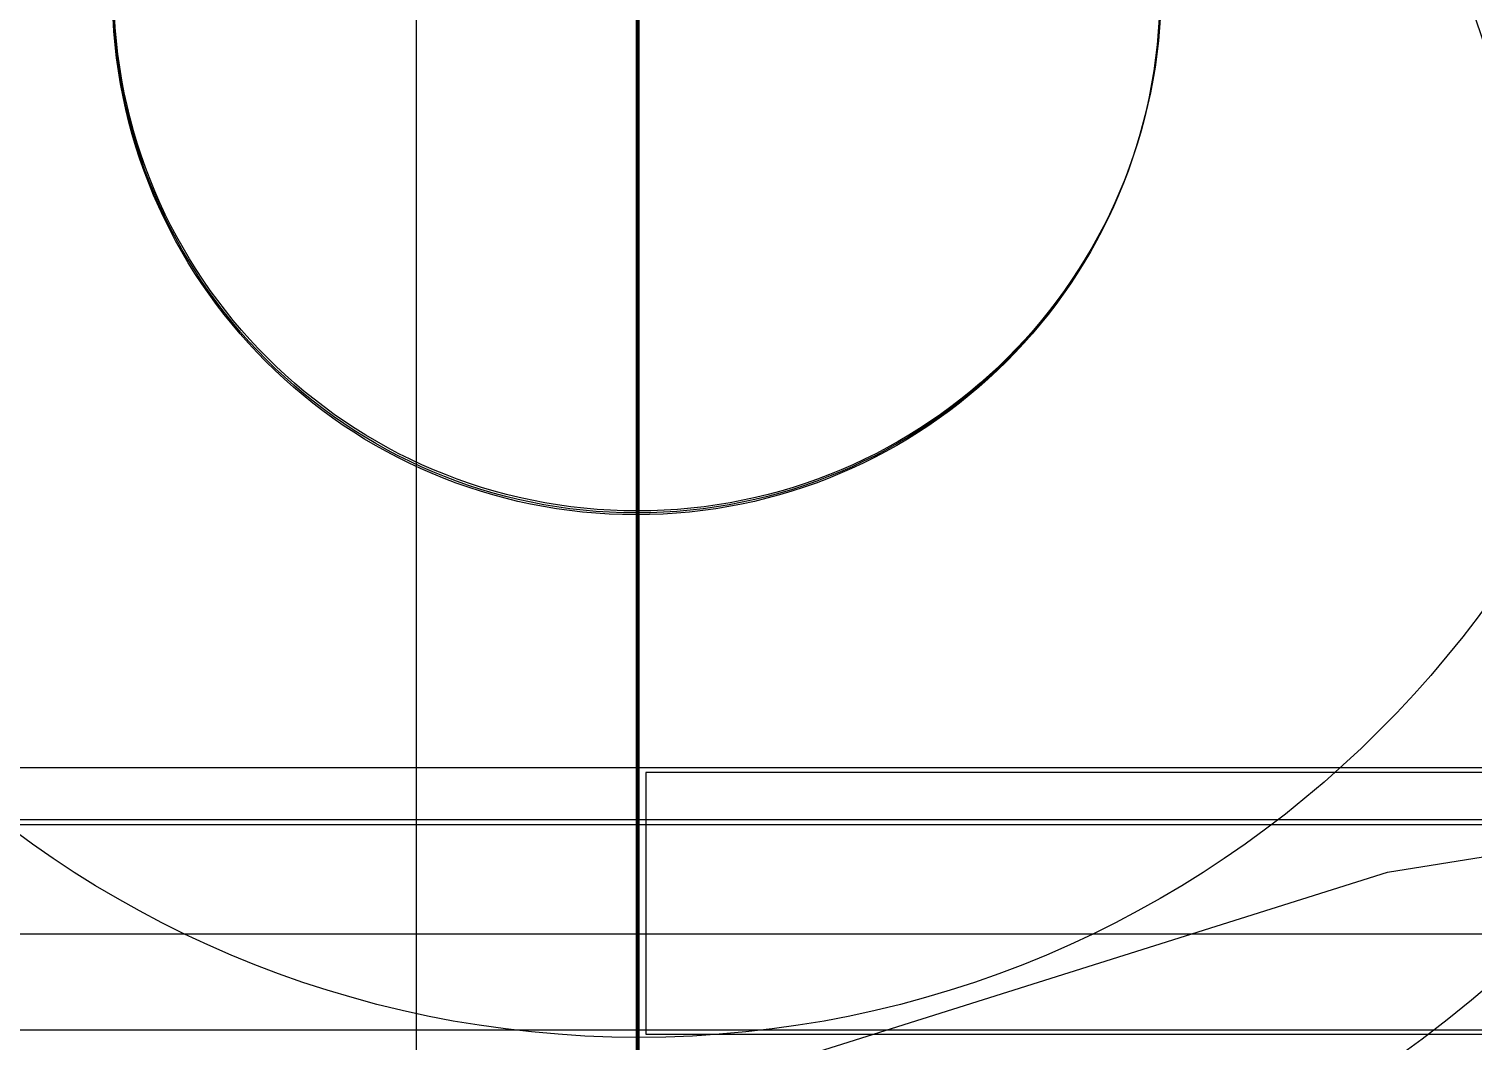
# Model space of a CAD drawing. Extents: x -381 to 213, y -63 to 250.
# Drawn here: x -121.54 to -113.26, y 6.59 to 12.39 of the extents above; entities that cross this region are included whole.
import ezdxf

# ---------------------------------------------------------------- set-up
doc = ezdxf.new("R2010")
doc.units = 0
doc.header["$MEASUREMENT"] = 0
for name, pattern in [('K5LT65535', [0]), ('K5LT_AXLED', [19.5, 15, -1.5, 1.5, -1.5]), ('K5LT_BASIC', [0])]:
    doc.linetypes.add(name, pattern=pattern)
doc.layers.add('Системный слой', color=7, linetype='Continuous')

# ---------------------------------------------------------------- blocks, each defined once
blk = doc.blocks.new('*U')
at = {"layer": 'Системный слой', "color": 30, "linetype": 'K5LT_AXLED'}
for p, q in [((-118.0584, 12.6079), (-118.0584, 3.1079)), ((94.0125, 5.9821), (94.0125, -11.0191)), ((94.0125, 5.9821), (94.0125, -60.5327)), ((94.0125, 5.9821), (94.0125, -11.0191)), ((94.0125, 5.9821), (94.0125, -60.5327)), ((94.0125, 5.9815), (94.0125, -58.5526)), ((94.0125, 5.9815), (94.0125, -62.515)), ((94.0125, 5.9815), (94.0125, -58.5526)), ((94.0125, 5.9815), (94.0125, -62.515)), ((-54.1167, 5.6792), (-54.1167, -7.8208)), ((-54.1167, 5.6792), (-54.1167, -8.3208)), ((-21.5361, -16.1105), (-21.5361, -37.6105)), ((-21.5361, -16.1105), (-21.5361, -36.4105))]:
    blk.add_line(p, q, dxfattribs=at)
at = {"layer": 'Системный слой', "color": 5, "linetype": 'K5LT_BASIC'}
for p, q in [((156.1703, 1.2227), (-168.8297, 1.2227)), ((-168.8297, 1.2227), (-168.8297, -0.2773)), ((-168.8297, -0.2773), (156.1703, -0.2773))]:
    blk.add_line(p, q, dxfattribs=at)
blk = doc.blocks.new('*F')
at = {"layer": 'Системный слой', "color": 5, "linetype": 'K5LT65535'}
for points in [[(64.5961, 19.3288), (64.6218, 7.6219), (81.0879, -5.377), (88.9031, -4.9782), (92.4918, -0.9111), (98.3134, 0.9231), (104.7729, 1.9598), (112.8274, 1.9598), (117.9313, 0.7636), (123.4338, -1.1503)], [(61.3105, -34.1658), (-32.3451, -34.1205), (-47.0824, -29.0939), (-58.6618, -6.9879), (-60.9585, -2.4901), (-65.0735, -0.3848), (-75.9829, 2.1034), (-86.6053, 2.1034), (-95.8879, 2.1034), (-104.0222, -0.3848), (-108.9984, -5.361), (-114.2618, -13.6867), (-130.2432, -13.6867), (-130.2432, 12.1516), (-51.5802, 12.1516), (-42.0105, -15.9834), (-39.4266, -18.5672), (-35.8858, -20.3855), (-31.8666, -21.5338), (54.835, -21.5338), (57.0839, -19.2849), (57.0839, 15.6923), (64.5961, 15.6923), (64.6218, 7.6219)]]:
    blk.add_lwpolyline(points, dxfattribs=at)
at = {"layer": 'Системный слой', "color": 5, "linetype": 'K5LT_BASIC'}
for centre, radius in [((94.0125, 5.9815), 62.5341), ((94.0125, 5.9815), 62.5341), ((94.0125, 5.9815), 37.817), ((94.0125, 5.9815), 37.817), ((94.0125, 5.9815), 31.1925), ((94.0125, 5.9815), 31.1925), ((94.0125, 5.9821), 29.5431), ((94.0125, 5.9821), 29.5431), ((-0.009, -0.1679), 21.15), ((-0.009, -0.1679), 19.8), ((-54.1167, 5.6792), 7.5), ((-54.1167, 5.6792), 6), ((94.0125, 5.9821), 3.0003), ((94.0125, 5.9821), 3.0003), ((-21.5361, -16.1105), 19.5), ((-21.5361, -16.1105), 18.3), ((-21.5361, -16.1105), 3)]:
    blk.add_circle(centre, radius, dxfattribs=at)
at = {"layer": 'Системный слой'}
blk.add_blockref('*U', (0, 0), dxfattribs=at)
blk.add_blockref('*U', (0, 0), dxfattribs=at)
blk.add_blockref('*U', (0, 0), dxfattribs=at)
blk.add_blockref('*U', (0, 0), dxfattribs=at)
blk.add_blockref('*U', (0, 0), dxfattribs=at)
blk.add_blockref('*U', (0, 0), dxfattribs=at)
blk.add_blockref('*U', (0, 0), dxfattribs=at)
blk.add_blockref('*U', (0, 0), dxfattribs=at)
blk.add_blockref('*U', (0, 0), dxfattribs=at)
blk.add_blockref('*U', (0, 0), dxfattribs=at)
blk.add_blockref('*U', (0, 0), dxfattribs=at)
blk.add_blockref('*U', (0, 0), dxfattribs=at)
blk.add_blockref('*U', (0, 0), dxfattribs=at)
blk.add_blockref('*U', (0, 0), dxfattribs=at)
blk.add_blockref('*U', (0, 0), dxfattribs=at)
blk.add_blockref('*U', (0, 0), dxfattribs=at)
blk.add_blockref('*U', (0, 0), dxfattribs=at)
blk.add_blockref('*U', (0, 0), dxfattribs=at)
blk.add_blockref('*U', (0, 0), dxfattribs=at)
blk.add_blockref('*U', (0, 0), dxfattribs=at)
blk.add_blockref('*U', (0, 0), dxfattribs=at)
blk.add_blockref('*U', (0, 0), dxfattribs=at)
blk.add_blockref('*U', (0, 0), dxfattribs=at)
blk.add_blockref('*U', (0, 0), dxfattribs=at)
blk.add_blockref('*U', (0, 0), dxfattribs=at)
blk.add_blockref('*U', (0, 0), dxfattribs=at)
blk.add_blockref('*U', (0, 0), dxfattribs=at)
blk.add_blockref('*U', (0, 0), dxfattribs=at)
blk.add_blockref('*U', (0, 0), dxfattribs=at)
blk.add_blockref('*U', (0, 0), dxfattribs=at)
blk.add_blockref('*U', (0, 0), dxfattribs=at)
blk.add_blockref('*U', (0, 0), dxfattribs=at)
blk.add_blockref('*U', (0, 0), dxfattribs=at)
blk.add_blockref('*U', (0, 0), dxfattribs=at)
blk.add_blockref('*U', (0, 0), dxfattribs=at)
blk.add_blockref('*U', (0, 0), dxfattribs=at)
blk.add_blockref('*U', (0, 0), dxfattribs=at)
blk.add_blockref('*U', (0, 0), dxfattribs=at)
blk.add_blockref('*U', (0, 0), dxfattribs=at)
blk.add_blockref('*U', (0, 0), dxfattribs=at)
blk.add_blockref('*U', (0, 0), dxfattribs=at)
blk.add_blockref('*U', (0, 0), dxfattribs=at)
blk.add_blockref('*U', (0, 0), dxfattribs=at)
blk.add_blockref('*U', (0, 0), dxfattribs=at)
blk.add_blockref('*U', (0, 0), dxfattribs=at)
blk.add_blockref('*U', (0, 0), dxfattribs=at)
blk.add_blockref('*U', (0, 0), dxfattribs=at)
blk.add_blockref('*U', (0, 0), dxfattribs=at)
blk.add_blockref('*U', (0, 0), dxfattribs=at)
blk.add_blockref('*U', (0, 0), dxfattribs=at)
blk.add_blockref('*U', (0, 0), dxfattribs=at)
blk.add_blockref('*U', (0, 0), dxfattribs=at)
blk.add_blockref('*U', (0, 0), dxfattribs=at)
blk.add_blockref('*U', (0, 0), dxfattribs=at)
blk.add_blockref('*U', (0, 0), dxfattribs=at)
blk.add_blockref('*U', (0, 0), dxfattribs=at)
blk.add_blockref('*U', (0, 0), dxfattribs=at)
blk.add_blockref('*U', (0, 0), dxfattribs=at)
blk.add_blockref('*U', (0, 0), dxfattribs=at)
blk.add_blockref('*U', (0, 0), dxfattribs=at)
blk.add_blockref('*U', (0, 0), dxfattribs=at)
blk.add_blockref('*U', (0, 0), dxfattribs=at)
blk.add_blockref('*U', (0, 0), dxfattribs=at)
blk.add_blockref('*U', (0, 0), dxfattribs=at)
blk.add_blockref('*U', (0, 0), dxfattribs=at)
blk.add_blockref('*U', (0, 0), dxfattribs=at)
blk.add_blockref('*U', (0, 0), dxfattribs=at)
blk.add_blockref('*U', (0, 0), dxfattribs=at)
blk.add_blockref('*U', (0, 0), dxfattribs=at)
blk.add_blockref('*U', (0, 0), dxfattribs=at)
blk.add_blockref('*U', (0, 0), dxfattribs=at)
blk.add_blockref('*U', (0, 0), dxfattribs=at)
blk.add_blockref('*U', (0, 0), dxfattribs=at)
blk.add_blockref('*U', (0, 0), dxfattribs=at)
blk.add_blockref('*U', (0, 0), dxfattribs=at)
blk.add_blockref('*U', (0, 0), dxfattribs=at)
blk.add_blockref('*U', (0, 0), dxfattribs=at)
blk.add_blockref('*U', (0, 0), dxfattribs=at)
blk.add_blockref('*U', (0, 0), dxfattribs=at)
blk.add_blockref('*U', (0, 0), dxfattribs=at)
blk.add_blockref('*U', (0, 0), dxfattribs=at)
blk.add_blockref('*U', (0, 0), dxfattribs=at)
blk.add_blockref('*U', (0, 0), dxfattribs=at)
blk.add_blockref('*U', (0, 0), dxfattribs=at)
blk.add_blockref('*U', (0, 0), dxfattribs=at)
blk.add_blockref('*U', (0, 0), dxfattribs=at)
blk.add_blockref('*U', (0, 0), dxfattribs=at)
blk.add_blockref('*U', (0, 0), dxfattribs=at)
blk.add_blockref('*U', (0, 0), dxfattribs=at)
blk.add_blockref('*U', (0, 0), dxfattribs=at)
blk.add_blockref('*U', (0, 0), dxfattribs=at)
blk.add_blockref('*U', (0, 0), dxfattribs=at)
blk.add_blockref('*U', (0, 0), dxfattribs=at)
blk.add_blockref('*U', (0, 0), dxfattribs=at)
blk.add_blockref('*U', (0, 0), dxfattribs=at)
blk.add_blockref('*U', (0, 0), dxfattribs=at)
blk.add_blockref('*U', (0, 0), dxfattribs=at)
blk.add_blockref('*U', (0, 0), dxfattribs=at)
blk.add_blockref('*U', (0, 0), dxfattribs=at)
blk.add_blockref('*U', (0, 0), dxfattribs=at)
blk.add_blockref('*U', (0, 0), dxfattribs=at)
blk.add_blockref('*U', (0, 0), dxfattribs=at)
blk.add_blockref('*U', (0, 0), dxfattribs=at)
blk.add_blockref('*U', (0, 0), dxfattribs=at)
blk.add_blockref('*U', (0, 0), dxfattribs=at)
blk.add_blockref('*U', (0, 0), dxfattribs=at)
blk.add_blockref('*U', (0, 0), dxfattribs=at)
blk.add_blockref('*U', (0, 0), dxfattribs=at)
blk.add_blockref('*U', (0, 0), dxfattribs=at)
blk.add_blockref('*U', (0, 0), dxfattribs=at)
blk.add_blockref('*U', (0, 0), dxfattribs=at)
blk.add_blockref('*U', (0, 0), dxfattribs=at)
blk.add_blockref('*U', (0, 0), dxfattribs=at)
blk.add_blockref('*U', (0, 0), dxfattribs=at)
blk.add_blockref('*U', (0, 0), dxfattribs=at)
blk.add_blockref('*U', (0, 0), dxfattribs=at)
blk.add_blockref('*U', (0, 0), dxfattribs=at)
blk.add_blockref('*U', (0, 0), dxfattribs=at)
blk.add_blockref('*U', (0, 0), dxfattribs=at)
blk.add_blockref('*U', (0, 0), dxfattribs=at)
blk.add_blockref('*U', (0, 0), dxfattribs=at)
blk.add_blockref('*U', (0, 0), dxfattribs=at)
blk.add_blockref('*U', (0, 0), dxfattribs=at)
blk.add_blockref('*U', (0, 0), dxfattribs=at)
blk.add_blockref('*U', (0, 0), dxfattribs=at)
blk.add_blockref('*U', (0, 0), dxfattribs=at)
blk.add_blockref('*U', (0, 0), dxfattribs=at)
blk.add_blockref('*U', (0, 0), dxfattribs=at)
blk.add_blockref('*U', (0, 0), dxfattribs=at)
blk.add_blockref('*U', (0, 0), dxfattribs=at)
blk.add_blockref('*U', (0, 0), dxfattribs=at)
blk.add_blockref('*U', (0, 0), dxfattribs=at)
blk.add_blockref('*U', (0, 0), dxfattribs=at)
blk.add_blockref('*U', (0, 0), dxfattribs=at)
blk.add_blockref('*U', (0, 0), dxfattribs=at)
blk.add_blockref('*U', (0, 0), dxfattribs=at)
blk.add_blockref('*U', (0, 0), dxfattribs=at)
blk.add_blockref('*U', (0, 0), dxfattribs=at)
blk.add_blockref('*U', (0, 0), dxfattribs=at)
blk.add_blockref('*U', (0, 0), dxfattribs=at)
blk.add_blockref('*U', (0, 0), dxfattribs=at)
blk.add_blockref('*U', (0, 0), dxfattribs=at)
blk.add_blockref('*U', (0, 0), dxfattribs=at)
blk.add_blockref('*U', (0, 0), dxfattribs=at)
blk.add_blockref('*U', (0, 0), dxfattribs=at)
blk.add_blockref('*U', (0, 0), dxfattribs=at)
blk.add_blockref('*U', (0, 0), dxfattribs=at)
blk.add_blockref('*U', (0, 0), dxfattribs=at)
blk.add_blockref('*U', (0, 0), dxfattribs=at)
blk.add_blockref('*U', (0, 0), dxfattribs=at)
blk.add_blockref('*U', (0, 0), dxfattribs=at)
blk.add_blockref('*U', (0, 0), dxfattribs=at)
blk.add_blockref('*U', (0, 0), dxfattribs=at)
blk.add_blockref('*U', (0, 0), dxfattribs=at)
blk.add_blockref('*U', (0, 0), dxfattribs=at)
blk.add_blockref('*U', (0, 0), dxfattribs=at)
blk.add_blockref('*U', (0, 0), dxfattribs=at)
blk.add_blockref('*U', (0, 0), dxfattribs=at)
blk.add_blockref('*U', (0, 0), dxfattribs=at)
blk.add_blockref('*U', (0, 0), dxfattribs=at)
blk.add_blockref('*U', (0, 0), dxfattribs=at)
blk.add_blockref('*U', (0, 0), dxfattribs=at)
blk.add_blockref('*U', (0, 0), dxfattribs=at)
blk.add_blockref('*U', (0, 0), dxfattribs=at)
blk.add_blockref('*U', (0, 0), dxfattribs=at)
blk.add_blockref('*U', (0, 0), dxfattribs=at)
blk.add_blockref('*U', (0, 0), dxfattribs=at)
blk.add_blockref('*U', (0, 0), dxfattribs=at)
blk.add_blockref('*U', (0, 0), dxfattribs=at)
blk.add_blockref('*U', (0, 0), dxfattribs=at)
blk.add_blockref('*U', (0, 0), dxfattribs=at)
blk.add_blockref('*U', (0, 0), dxfattribs=at)
blk.add_blockref('*U', (0, 0), dxfattribs=at)
blk.add_blockref('*U', (0, 0), dxfattribs=at)
blk.add_blockref('*U', (0, 0), dxfattribs=at)
blk.add_blockref('*U', (0, 0), dxfattribs=at)
blk.add_blockref('*U', (0, 0), dxfattribs=at)
blk.add_blockref('*U', (0, 0), dxfattribs=at)
blk.add_blockref('*U', (0, 0), dxfattribs=at)
blk.add_blockref('*U', (0, 0), dxfattribs=at)
blk.add_blockref('*U', (0, 0), dxfattribs=at)
blk.add_blockref('*U', (0, 0), dxfattribs=at)
blk.add_blockref('*U', (0, 0), dxfattribs=at)
blk.add_blockref('*U', (0, 0), dxfattribs=at)
blk.add_blockref('*U', (0, 0), dxfattribs=at)
blk.add_blockref('*U', (0, 0), dxfattribs=at)
blk.add_blockref('*U', (0, 0), dxfattribs=at)
blk.add_blockref('*U', (0, 0), dxfattribs=at)
blk.add_blockref('*U', (0, 0), dxfattribs=at)
blk.add_blockref('*U', (0, 0), dxfattribs=at)
blk.add_blockref('*U', (0, 0), dxfattribs=at)
blk.add_blockref('*U', (0, 0), dxfattribs=at)
blk.add_blockref('*U', (0, 0), dxfattribs=at)
blk.add_blockref('*U', (0, 0), dxfattribs=at)
blk.add_blockref('*U', (0, 0), dxfattribs=at)
blk.add_blockref('*U', (0, 0), dxfattribs=at)
blk.add_blockref('*U', (0, 0), dxfattribs=at)
blk.add_blockref('*U', (0, 0), dxfattribs=at)
blk.add_blockref('*U', (0, 0), dxfattribs=at)
blk.add_blockref('*U', (0, 0), dxfattribs=at)
blk.add_blockref('*U', (0, 0), dxfattribs=at)
blk.add_blockref('*U', (0, 0), dxfattribs=at)
blk.add_blockref('*U', (0, 0), dxfattribs=at)
blk.add_blockref('*U', (0, 0), dxfattribs=at)
blk.add_blockref('*U', (0, 0), dxfattribs=at)
blk.add_blockref('*U', (0, 0), dxfattribs=at)
blk.add_blockref('*U', (0, 0), dxfattribs=at)

msp = doc.modelspace()

# ---------------------------------------------------------------- linework, layer by layer
at = {"layer": 'Системный слой', "color": 5, "linetype": 'K5LT_BASIC'}
msp.add_circle((-118.0584, 12.6079), 3, dxfattribs=at)

# ---------------------------------------------------------------- block references
at = {"layer": 'Системный слой'}
for name, p in [('*F', (-96.5151, 28.7405)), ('*F', (-63.9267, 6.9347)), ('*F', (50.8279, 6.9091)), ('*F', (-212.0681, 6.6367)), ('*F', (10.9271, 6.6087)), ('*U', (0, 0)), ('*U', (0, 0)), ('*U', (0, 0)), ('*U', (0, 0)), ('*U', (0, 0)), ('*U', (0, 0)), ('*U', (0, 0)), ('*U', (0, 0)), ('*U', (0, 0)), ('*U', (0, 0)), ('*U', (0, 0)), ('*U', (0, 0)), ('*U', (0, 0)), ('*U', (0, 0))]:
    msp.add_blockref(name, p, dxfattribs=at)

doc.saveas('drawing.dxf')
